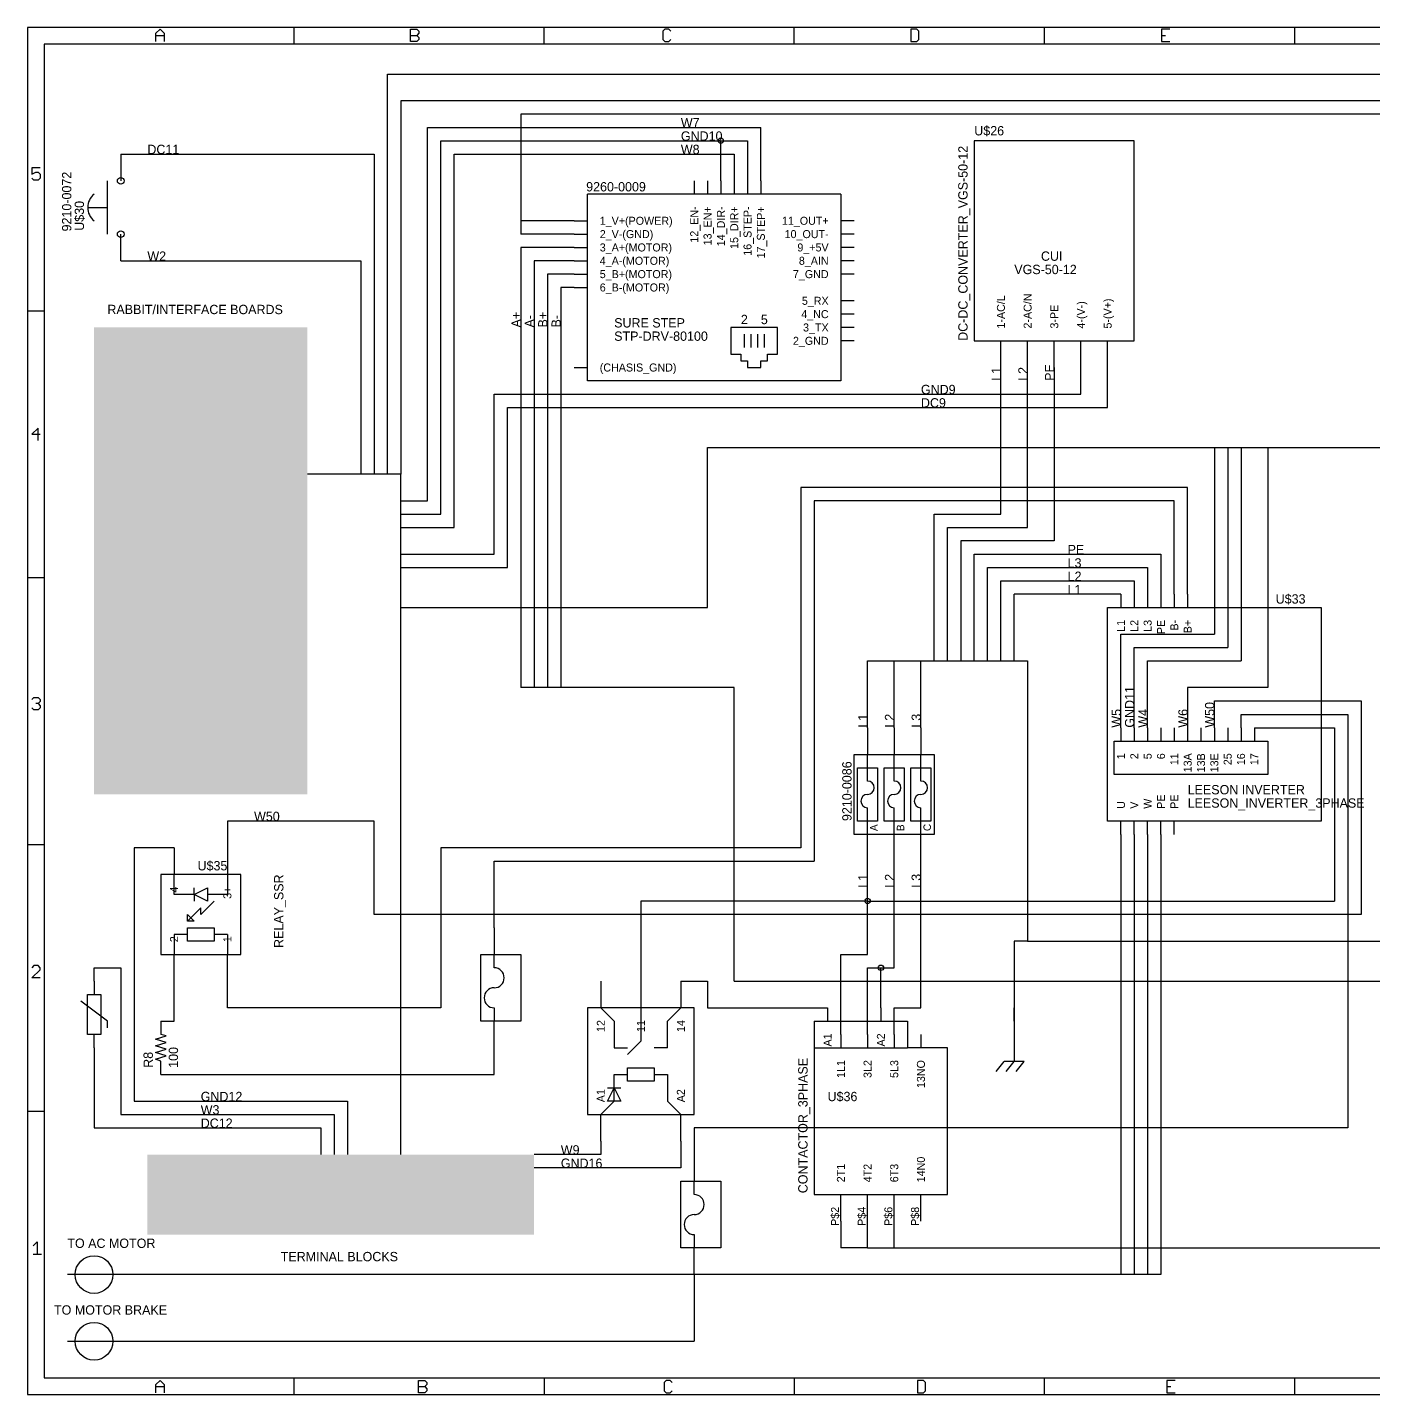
# Model space of a CAD drawing. Extents: x 0 to 387, y 0 to 260.
# Drawn here: x 0 to 256.4, y 0 to 260.4 of the extents above; entities that cross this region are included whole.
import ezdxf
from ezdxf.enums import TextEntityAlignment as Align

# ---------------------------------------------------------------- set-up
doc = ezdxf.new("R2010")
doc.units = 0
for name, color, linetype in [('91', 94, 'CONTINUOUS'), ('92', 174, 'CONTINUOUS'), ('94', 14, 'CONTINUOUS'), ('95', 251, 'CONTINUOUS'), ('96', 251, 'CONTINUOUS')]:
    doc.layers.add(name, color=color, linetype=linetype)

# ---------------------------------------------------------------- blocks, each defined once
blk = doc.blocks.new('RECT')
blk.add_solid([(-0.5, -0.5), (0.5, -0.5), (-0.5, 0.5), (0.5, 0.5)])

msp = doc.modelspace()

# ---------------------------------------------------------------- linework, layer by layer
at = {"layer": '91'}
for p, q in [((68.58, 175.26), (68.58, 251.46)), ((68.58, 251.46), (365.76, 251.46)), ((355.6, 246.38), (71.12, 246.38)), ((71.12, 246.38), (71.12, 175.26)), ((76.2, 170.18), (76.2, 241.3)), ((76.2, 241.3), (139.7, 241.3)), ((139.7, 231.14), (139.7, 241.3)), ((78.74, 167.64), (78.74, 238.76)), ((78.74, 238.76), (132.08, 238.76)), ((132.08, 238.76), (137.16, 238.76)), ((132.08, 231.14), (132.08, 238.76)), ((137.16, 238.76), (137.16, 231.14)), ((17.78, 236.22), (66.04, 236.22)), ((66.04, 236.22), (66.04, 175.26)), ((81.28, 165.1), (81.28, 236.22)), ((81.28, 236.22), (134.62, 236.22)), ((134.62, 236.22), (134.62, 231.14)), ((104.14, 223.52), (93.98, 223.52)), ((104.14, 220.98), (93.98, 220.98)), ((104.14, 218.44), (93.98, 218.44)), ((93.98, 218.44), (93.98, 134.62)), ((17.78, 215.9), (63.5, 215.9)), ((63.5, 215.9), (63.5, 175.26)), ((104.14, 215.9), (96.52, 215.9)), ((96.52, 215.9), (96.52, 134.62)), ((104.14, 213.36), (99.06, 213.36)), ((99.06, 213.36), (99.06, 134.62)), ((104.14, 210.82), (101.6, 210.82)), ((101.6, 210.82), (101.6, 134.62)), ((185.42, 167.64), (185.42, 195.58)), ((190.5, 165.1), (190.5, 195.58)), ((195.58, 195.58), (195.58, 162.56)), ((200.66, 190.5), (200.66, 195.58)), ((205.74, 187.96), (205.74, 195.58)), ((88.9, 160.02), (88.9, 190.5)), ((88.9, 190.5), (200.66, 190.5)), ((91.44, 157.48), (91.44, 187.96)), ((91.44, 187.96), (205.74, 187.96)), ((226.06, 180.34), (226.06, 144.78)), ((228.6, 180.34), (228.6, 142.24)), ((231.14, 180.34), (231.14, 139.7)), ((236.22, 180.34), (236.22, 134.62)), ((220.98, 172.72), (147.32, 172.72)), ((147.32, 172.72), (147.32, 104.14)), ((220.98, 152.4), (220.98, 172.72)), ((71.12, 170.18), (76.2, 170.18)), ((218.44, 170.18), (149.86, 170.18)), ((149.86, 170.18), (149.86, 101.6)), ((218.44, 152.4), (218.44, 170.18)), ((71.12, 167.64), (78.74, 167.64)), ((172.72, 139.7), (172.72, 167.64)), ((172.72, 167.64), (185.42, 167.64)), ((71.12, 165.1), (81.28, 165.1)), ((175.26, 139.7), (175.26, 165.1)), ((175.26, 165.1), (190.5, 165.1)), ((195.58, 162.56), (177.8, 162.56)), ((177.8, 162.56), (177.8, 139.7)), ((71.12, 160.02), (88.9, 160.02)), ((180.34, 139.7), (180.34, 160.02)), ((180.34, 160.02), (215.9, 160.02)), ((215.9, 160.02), (215.9, 152.4)), ((71.12, 157.48), (91.44, 157.48)), ((182.88, 139.7), (182.88, 157.48)), ((182.88, 157.48), (213.36, 157.48)), ((213.36, 157.48), (213.36, 152.4)), ((185.42, 139.7), (185.42, 154.94)), ((185.42, 154.94), (210.82, 154.94)), ((210.82, 154.94), (210.82, 152.4)), ((208.28, 152.4), (187.96, 152.4)), ((187.96, 139.7), (187.96, 152.4)), ((208.28, 127), (208.28, 144.78)), ((208.28, 144.78), (226.06, 144.78)), ((210.82, 127), (210.82, 142.24)), ((210.82, 142.24), (228.6, 142.24)), ((160.02, 127), (160.02, 139.7)), ((165.1, 127), (165.1, 139.7)), ((170.18, 127), (170.18, 139.7)), ((213.36, 127), (213.36, 139.7)), ((213.36, 139.7), (231.14, 139.7)), ((236.22, 134.62), (220.98, 134.62)), ((220.98, 134.62), (220.98, 127)), ((226.06, 127), (226.06, 132.08)), ((226.06, 132.08), (254, 132.08)), ((254, 132.08), (254, 91.44)), ((231.14, 127), (231.14, 129.54)), ((231.14, 129.54), (251.46, 129.54)), ((251.46, 129.54), (251.46, 50.8)), ((233.68, 127), (248.92, 127)), ((248.92, 127), (248.92, 93.98)), ((66.04, 109.22), (38.1, 109.22)), ((38.1, 109.22), (38.1, 104.14)), ((66.04, 91.44), (66.04, 109.22)), ((208.28, 106.68), (208.28, 22.86)), ((210.82, 106.68), (210.82, 22.86)), ((213.36, 106.68), (213.36, 22.86)), ((215.9, 106.68), (215.9, 22.86)), ((27.94, 104.14), (20.32, 104.14)), ((20.32, 104.14), (20.32, 55.88)), ((147.32, 104.14), (78.74, 104.14)), ((78.74, 104.14), (78.74, 73.66)), ((88.9, 88.9), (88.9, 101.6)), ((88.9, 101.6), (149.86, 101.6)), ((160.02, 93.98), (160.02, 101.6)), ((165.1, 81.28), (165.1, 101.6)), ((170.18, 73.66), (170.18, 101.6)), ((160.02, 93.98), (116.84, 93.98)), ((116.84, 93.98), (116.84, 78.74)), ((160.02, 83.82), (160.02, 93.98)), ((160.02, 93.98), (248.92, 93.98)), ((254, 91.44), (66.04, 91.44)), ((190.5, 86.36), (187.96, 86.36)), ((187.96, 86.36), (187.96, 73.66)), ((154.94, 68.58), (154.94, 83.82)), ((154.94, 83.82), (160.02, 83.82)), ((12.7, 78.74), (12.7, 81.28)), ((12.7, 81.28), (17.78, 81.28)), ((17.78, 81.28), (17.78, 53.34)), ((160.02, 68.58), (160.02, 81.28)), ((160.02, 81.28), (162.56, 81.28)), ((162.56, 81.28), (165.1, 81.28)), ((162.56, 73.66), (162.56, 81.28)), ((27.94, 71.12), (27.94, 78.74)), ((38.1, 73.66), (38.1, 78.74)), ((124.46, 78.74), (129.54, 78.74)), ((129.54, 78.74), (129.54, 73.66)), ((78.74, 73.66), (38.1, 73.66)), ((129.54, 73.66), (152.4, 73.66)), ((165.1, 68.58), (165.1, 73.66)), ((165.1, 73.66), (170.18, 73.66)), ((187.96, 73.66), (187.96, 66.04)), ((187.96, 71.12), (187.96, 73.66)), ((25.4, 71.12), (27.94, 71.12)), ((12.7, 66.04), (12.7, 50.8)), ((88.9, 60.96), (88.9, 66.04)), ((25.4, 60.96), (88.9, 60.96)), ((20.32, 55.88), (60.96, 55.88)), ((60.96, 55.88), (60.96, 45.72)), ((17.78, 53.34), (58.42, 53.34)), ((58.42, 53.34), (58.42, 45.72)), ((12.7, 50.8), (55.88, 50.8)), ((55.88, 50.8), (55.88, 45.72)), ((251.46, 50.8), (127, 50.8)), ((127, 50.8), (127, 45.72)), ((109.22, 48.26), (109.22, 45.72)), ((124.46, 48.26), (124.46, 43.18)), ((109.22, 45.72), (96.52, 45.72)), ((124.46, 43.18), (96.52, 43.18)), ((154.94, 33.02), (154.94, 27.94)), ((160.02, 27.94), (160.02, 33.02)), ((165.1, 27.94), (165.1, 33.02)), ((160.02, 27.94), (154.94, 27.94)), ((127, 22.86), (127, 10.16))]:
    msp.add_line(p, q, dxfattribs=at)
for centre in [(132.08, 238.76), (160.02, 93.98), (162.56, 81.28)]:
    msp.add_circle(centre, 0.508, dxfattribs=at)
at = {"layer": '92'}
for p, q in [((259.08, 243.84), (93.98, 243.84)), ((93.98, 243.84), (93.98, 220.98)), ((129.54, 149.86), (129.54, 180.34)), ((129.54, 180.34), (358.14, 180.34)), ((71.12, 175.26), (53.34, 175.26)), ((71.12, 149.86), (71.12, 175.26)), ((71.12, 45.72), (71.12, 149.86)), ((71.12, 149.86), (129.54, 149.86)), ((160.02, 139.7), (190.5, 139.7)), ((190.5, 139.7), (190.5, 86.36)), ((134.62, 134.62), (93.98, 134.62)), ((134.62, 78.74), (134.62, 134.62)), ((190.5, 86.36), (355.6, 86.36)), ((134.62, 78.74), (358.14, 78.74)), ((160.02, 27.94), (378.46, 27.94)), ((215.9, 22.86), (7.62, 22.86)), ((7.62, 10.16), (127, 10.16))]:
    msp.add_line(p, q, dxfattribs=at)
at = {"layer": '94'}
for p, q in [((50.8, 260.35), (0, 260.35)), ((0, 260.35), (0, 206.375)), ((98.425, 260.35), (50.8, 260.35)), ((50.8, 257.175), (50.8, 260.35)), ((146.05, 260.35), (98.425, 260.35)), ((98.425, 257.175), (98.425, 260.35)), ((193.675, 260.35), (146.05, 260.35)), ((146.05, 257.175), (146.05, 260.35)), ((241.3, 260.35), (193.675, 260.35)), ((193.675, 260.35), (193.675, 257.175)), ((288.925, 260.35), (241.3, 260.35)), ((241.3, 260.35), (241.3, 257.175)), ((24.4856, 259.2168), (25.2652, 259.9964)), ((24.4856, 257.6576), (24.4856, 259.2168)), ((24.4856, 258.827), (26.0448, 258.827)), ((25.2652, 259.9964), (26.0448, 259.2168)), ((26.0448, 259.2168), (26.0448, 257.6576)), ((72.9996, 257.6576), (72.9996, 259.9964)), ((72.9996, 259.9964), (74.169, 259.9964)), ((72.9996, 258.827), (74.169, 258.827)), ((74.169, 259.9964), (74.5588, 259.6066)), ((74.5588, 259.2168), (74.169, 258.827)), ((74.169, 258.827), (74.5588, 258.4372)), ((74.5588, 258.0474), (74.169, 257.6576)), ((74.5588, 259.6066), (74.5588, 259.2168)), ((74.5588, 258.4372), (74.5588, 258.0474)), ((121.3954, 259.9964), (121.0056, 259.6066)), ((121.0056, 259.6066), (121.0056, 258.0474)), ((121.0056, 258.0474), (121.3954, 257.6576)), ((122.175, 259.9964), (121.3954, 259.9964)), ((122.5648, 259.6066), (122.175, 259.9964)), ((122.175, 257.6576), (122.5648, 258.0474)), ((168.2496, 259.9964), (168.2496, 257.6576)), ((169.419, 259.9964), (168.2496, 259.9964)), ((169.8088, 259.6066), (169.419, 259.9964)), ((169.419, 257.6576), (169.8088, 258.0474)), ((169.8088, 258.0474), (169.8088, 259.6066)), ((217.5608, 259.9964), (216.0016, 259.9964)), ((216.0016, 259.9964), (216.0016, 257.6576)), ((216.0016, 258.827), (216.7812, 258.827)), ((50.8, 257.175), (3.175, 257.175)), ((3.175, 257.175), (3.175, 206.375)), ((98.425, 257.175), (50.8, 257.175)), ((74.169, 257.6576), (72.9996, 257.6576)), ((146.05, 257.175), (98.425, 257.175)), ((121.3954, 257.6576), (122.175, 257.6576)), ((193.675, 257.175), (146.05, 257.175)), ((168.2496, 257.6576), (169.419, 257.6576)), ((241.3, 257.175), (193.675, 257.175)), ((216.0016, 257.6576), (217.5608, 257.6576)), ((288.925, 257.175), (241.3, 257.175)), ((180.34, 238.76), (180.34, 200.66)), ((210.82, 238.76), (180.34, 238.76)), ((210.82, 200.66), (210.82, 238.76)), ((17.78, 236.22), (17.78, 231.14)), ((2.4228, 233.5804), (0.8636, 233.5804)), ((0.8636, 233.5804), (0.8636, 232.411)), ((0.8636, 232.411), (1.6432, 232.8008)), ((1.6432, 232.8008), (2.033, 232.8008)), ((2.033, 232.8008), (2.4228, 232.411)), ((2.4228, 232.411), (2.4228, 231.6314)), ((1.2534, 231.2416), (0.8636, 231.6314)), ((2.033, 231.2416), (1.2534, 231.2416)), ((2.4228, 231.6314), (2.033, 231.2416)), ((15.24, 226.06), (15.24, 231.14)), ((127, 231.14), (127, 228.6)), ((129.54, 231.14), (129.54, 228.6)), ((132.08, 231.14), (132.08, 228.6)), ((134.62, 231.14), (134.62, 228.6)), ((137.16, 231.14), (137.16, 228.6)), ((139.7, 231.14), (139.7, 228.6)), ((106.68, 193.04), (106.68, 228.6)), ((154.94, 228.6), (106.68, 228.6)), ((154.94, 228.6), (154.94, 193.04)), ((11.43, 226.06), (15.24, 226.06)), ((15.24, 220.98), (15.24, 226.06)), ((104.14, 223.52), (106.68, 223.52)), ((157.48, 223.52), (154.94, 223.52)), ((17.78, 215.9), (17.78, 220.98)), ((104.14, 220.98), (106.68, 220.98)), ((157.48, 220.98), (154.94, 220.98)), ((104.14, 218.44), (106.68, 218.44)), ((157.48, 218.44), (154.94, 218.44)), ((104.14, 215.9), (106.68, 215.9)), ((157.48, 215.9), (154.94, 215.9)), ((104.14, 213.36), (106.68, 213.36)), ((157.48, 213.36), (154.94, 213.36)), ((104.14, 210.82), (106.68, 210.82)), ((0, 206.375), (0, 155.575)), ((0, 206.375), (3.175, 206.375)), ((3.175, 206.375), (3.175, 155.575)), ((157.48, 208.28), (154.94, 208.28)), ((157.48, 205.74), (154.94, 205.74)), ((133.985, 203.2), (133.985, 198.12)), ((142.875, 203.2), (133.985, 203.2)), ((142.875, 198.12), (142.875, 203.2)), ((157.48, 203.2), (154.94, 203.2)), ((136.525, 201.93), (136.525, 199.39)), ((137.795, 201.93), (137.795, 199.39)), ((139.065, 201.93), (139.065, 199.39)), ((140.335, 201.93), (140.335, 199.39)), ((157.48, 200.66), (154.94, 200.66)), ((180.34, 200.66), (210.82, 200.66)), ((185.42, 195.58), (185.42, 200.66)), ((190.5, 195.58), (190.5, 200.66)), ((195.58, 195.58), (195.58, 200.66)), ((200.66, 195.58), (200.66, 200.66)), ((205.74, 195.58), (205.74, 200.66)), ((133.985, 198.12), (135.89, 198.12)), ((135.89, 198.12), (135.89, 196.85)), ((140.97, 196.85), (140.97, 198.12)), ((140.97, 198.12), (142.875, 198.12)), ((104.14, 195.58), (106.68, 195.58)), ((135.89, 196.85), (137.16, 196.85)), ((137.16, 196.85), (137.16, 195.58)), ((137.16, 195.58), (139.7, 195.58)), ((139.7, 195.58), (139.7, 196.85)), ((139.7, 196.85), (140.97, 196.85)), ((154.94, 193.04), (106.68, 193.04)), ((2.033, 184.0504), (0.8636, 182.881)), ((0.8636, 182.881), (2.4228, 182.881)), ((2.033, 181.7116), (2.033, 184.0504)), ((0, 155.575), (0, 104.775)), ((0, 155.575), (3.175, 155.575)), ((3.175, 155.575), (3.175, 104.775)), ((208.28, 152.4), (208.28, 149.86)), ((210.82, 152.4), (210.82, 149.86)), ((213.36, 152.4), (213.36, 149.86)), ((215.9, 152.4), (215.9, 149.86)), ((218.44, 152.4), (218.44, 149.86)), ((220.98, 152.4), (220.98, 149.86)), ((205.74, 149.86), (246.38, 149.86)), ((205.74, 109.22), (205.74, 149.86)), ((246.38, 149.86), (246.38, 109.22)), ((0.8636, 132.3526), (1.2534, 132.7424)), ((1.2534, 130.4036), (0.8636, 130.7934)), ((1.2534, 132.7424), (2.033, 132.7424)), ((2.033, 130.4036), (1.2534, 130.4036)), ((2.033, 131.573), (1.6432, 131.573)), ((2.033, 132.7424), (2.4228, 132.3526)), ((2.4228, 131.9628), (2.033, 131.573)), ((2.033, 131.573), (2.4228, 131.1832)), ((2.4228, 130.7934), (2.033, 130.4036)), ((2.4228, 132.3526), (2.4228, 131.9628)), ((2.4228, 131.1832), (2.4228, 130.7934)), ((160.02, 127), (160.02, 121.92)), ((165.1, 127), (165.1, 121.92)), ((170.18, 127), (170.18, 121.92)), ((208.28, 127), (208.28, 124.46)), ((210.82, 127), (210.82, 124.46)), ((213.36, 127), (213.36, 124.46)), ((215.9, 127), (215.9, 124.46)), ((218.44, 127), (218.44, 124.46)), ((220.98, 127), (220.98, 124.46)), ((223.52, 127), (223.52, 124.46)), ((226.06, 127), (226.06, 124.46)), ((228.6, 127), (228.6, 124.46)), ((231.14, 127), (231.14, 124.46)), ((233.68, 127), (233.68, 124.46)), ((207.01, 124.46), (236.22, 124.46)), ((207.01, 118.11), (207.01, 124.46)), ((236.22, 124.46), (236.22, 118.11)), ((157.48, 106.68), (157.48, 121.92)), ((157.48, 121.92), (160.02, 121.92)), ((160.02, 121.92), (167.64, 121.92)), ((160.02, 116.84), (160.02, 121.92)), ((165.1, 116.84), (165.1, 121.92)), ((165.1, 121.92), (172.72, 121.92)), ((170.18, 116.84), (170.18, 121.92)), ((172.72, 121.92), (172.72, 106.68)), ((158.115, 109.22), (158.115, 119.38)), ((158.115, 119.38), (161.925, 119.38)), ((161.925, 119.38), (161.925, 109.22)), ((163.195, 109.22), (163.195, 119.38)), ((163.195, 119.38), (167.005, 119.38)), ((167.005, 119.38), (167.005, 109.22)), ((168.275, 109.22), (168.275, 119.38)), ((168.275, 119.38), (172.085, 119.38)), ((172.085, 119.38), (172.085, 109.22)), ((236.22, 118.11), (207.01, 118.11)), ((160.02, 106.68), (160.02, 111.76)), ((165.1, 106.68), (165.1, 111.76)), ((170.18, 106.68), (170.18, 111.76)), ((161.925, 109.22), (158.115, 109.22)), ((167.005, 109.22), (163.195, 109.22)), ((172.085, 109.22), (168.275, 109.22)), ((246.38, 109.22), (205.74, 109.22)), ((208.28, 106.68), (208.28, 109.22)), ((210.82, 106.68), (210.82, 109.22)), ((213.36, 106.68), (213.36, 109.22)), ((215.9, 106.68), (215.9, 109.22)), ((218.44, 106.68), (218.44, 109.22)), ((0, 104.775), (0, 53.975)), ((0, 104.775), (3.175, 104.775)), ((3.175, 104.775), (3.175, 53.975)), ((160.02, 106.68), (157.48, 106.68)), ((167.64, 106.68), (160.02, 106.68)), ((160.02, 101.6), (160.02, 106.68)), ((172.72, 106.68), (165.1, 106.68)), ((165.1, 101.6), (165.1, 106.68)), ((170.18, 101.6), (170.18, 106.68)), ((27.94, 104.14), (27.94, 99.06)), ((38.1, 104.14), (38.1, 99.06)), ((27.94, 99.06), (25.4, 99.06)), ((25.4, 99.06), (25.4, 83.82)), ((38.1, 99.06), (27.94, 99.06)), ((27.94, 95.25), (27.94, 99.06)), ((40.64, 99.06), (38.1, 99.06)), ((38.1, 99.06), (38.1, 95.25)), ((40.64, 83.82), (40.64, 99.06)), ((31.75, 95.25), (34.29, 96.52)), ((31.75, 95.25), (31.75, 96.52)), ((34.29, 96.52), (34.29, 95.25)), ((31.75, 95.25), (27.94, 95.25)), ((34.29, 93.98), (31.75, 95.25)), ((31.75, 95.25), (31.75, 93.98)), ((35.56, 93.98), (33.02, 91.44)), ((38.1, 95.25), (34.29, 95.25)), ((34.29, 95.25), (34.29, 93.98)), ((33.02, 92.71), (30.48, 90.17)), ((30.48, 90.17), (30.48, 91.44)), ((30.48, 91.44), (31.75, 90.17)), ((33.02, 91.44), (33.02, 92.71)), ((31.75, 90.17), (30.48, 90.17)), ((30.48, 87.63), (30.48, 88.9)), ((30.48, 88.9), (35.56, 88.9)), ((35.56, 88.9), (35.56, 87.63)), ((88.9, 88.9), (88.9, 83.82)), ((30.48, 87.63), (27.94, 87.63)), ((27.94, 87.63), (27.94, 83.82)), ((30.48, 86.36), (30.48, 87.63)), ((35.56, 86.36), (30.48, 86.36)), ((38.1, 87.63), (35.56, 87.63)), ((35.56, 87.63), (35.56, 86.36)), ((38.1, 87.63), (38.1, 83.82)), ((25.4, 83.82), (27.94, 83.82)), ((27.94, 83.82), (38.1, 83.82)), ((27.94, 78.74), (27.94, 83.82)), ((38.1, 83.82), (40.64, 83.82)), ((38.1, 78.74), (38.1, 83.82)), ((86.36, 71.12), (86.36, 83.82)), ((86.36, 83.82), (88.9, 83.82)), ((88.9, 83.82), (93.98, 83.82)), ((88.9, 81.28), (88.9, 83.82)), ((93.98, 83.82), (93.98, 71.12)), ((1.2534, 81.6884), (0.8636, 81.2986)), ((0.8636, 79.3496), (2.4228, 80.9088)), ((2.033, 81.6884), (1.2534, 81.6884)), ((2.4228, 81.2986), (2.033, 81.6884)), ((2.4228, 80.9088), (2.4228, 81.2986)), ((2.4228, 79.3496), (0.8636, 79.3496)), ((12.7, 78.74), (12.7, 76.2)), ((109.22, 78.74), (109.22, 73.66)), ((116.84, 78.74), (116.84, 73.66)), ((124.46, 78.74), (124.46, 73.66)), ((11.43, 76.2), (13.97, 76.2)), ((11.43, 68.58), (11.43, 76.2)), ((13.97, 76.2), (13.97, 68.58)), ((15.24, 71.12), (10.16, 74.93)), ((88.9, 73.66), (88.9, 71.12)), ((106.68, 73.66), (106.68, 53.34)), ((109.22, 73.66), (106.68, 73.66)), ((116.84, 73.66), (109.22, 73.66)), ((109.22, 73.66), (111.76, 71.12)), ((124.46, 73.66), (116.84, 73.66)), ((116.84, 73.66), (116.84, 67.31)), ((121.92, 71.12), (124.46, 73.66)), ((127, 73.66), (124.46, 73.66)), ((127, 53.34), (127, 73.66)), ((152.4, 73.66), (152.4, 71.12)), ((162.56, 73.66), (162.56, 71.12)), ((15.24, 69.85), (15.24, 71.12)), ((25.4, 71.12), (25.4, 68.58)), ((88.9, 71.12), (86.36, 71.12)), ((93.98, 71.12), (88.9, 71.12)), ((88.9, 66.04), (88.9, 71.12)), ((111.76, 71.12), (111.76, 66.04)), ((121.92, 66.04), (121.92, 71.12)), ((149.86, 71.12), (149.86, 66.04)), ((149.86, 71.12), (167.64, 71.12)), ((167.64, 71.12), (167.64, 66.04)), ((13.97, 68.58), (11.43, 68.58)), ((12.7, 66.04), (12.7, 68.58)), ((24.384, 67.691), (26.416, 68.326)), ((26.416, 68.326), (25.4, 68.58)), ((154.94, 68.58), (154.94, 66.04)), ((160.02, 68.58), (160.02, 66.04)), ((165.1, 68.58), (165.1, 66.04)), ((170.18, 68.58), (170.18, 66.04)), ((26.416, 67.056), (24.384, 67.691)), ((24.384, 66.421), (26.416, 67.056)), ((26.416, 65.786), (24.384, 66.421)), ((24.384, 65.151), (26.416, 65.786)), ((26.416, 64.516), (24.384, 65.151)), ((111.76, 66.04), (114.3, 66.04)), ((116.84, 67.31), (114.3, 64.77)), ((121.92, 66.04), (119.38, 66.04)), ((149.86, 66.04), (149.86, 38.1)), ((149.86, 66.04), (167.64, 66.04)), ((175.26, 66.04), (167.64, 66.04)), ((175.26, 38.1), (175.26, 66.04)), ((187.96, 66.04), (187.96, 63.5)), ((24.384, 63.881), (26.416, 64.516)), ((25.4, 63.5), (24.384, 63.881)), ((25.4, 60.96), (25.4, 63.5)), ((184.531, 61.5188), (186.055, 63.4492)), ((186.055, 63.5), (189.865, 63.5)), ((186.436, 61.5188), (187.96, 63.4492)), ((188.341, 61.5188), (189.865, 63.4492)), ((111.76, 58.42), (111.76, 60.96)), ((111.76, 60.96), (114.3, 60.96)), ((114.3, 60.96), (114.3, 62.23)), ((114.3, 62.23), (119.38, 62.23)), ((114.3, 59.69), (114.3, 60.96)), ((119.38, 62.23), (119.38, 60.96)), ((119.38, 60.96), (119.38, 59.69)), ((119.38, 60.96), (121.92, 60.96)), ((121.92, 60.96), (121.92, 55.88)), ((110.49, 55.88), (111.76, 58.42)), ((110.49, 58.42), (113.03, 58.42)), ((111.76, 55.88), (111.76, 58.42)), ((111.76, 58.42), (113.03, 55.88)), ((119.38, 59.69), (114.3, 59.69)), ((109.22, 53.34), (111.76, 55.88)), ((111.76, 55.88), (110.49, 55.88)), ((113.03, 55.88), (111.76, 55.88)), ((121.92, 55.88), (124.46, 53.34)), ((0, 53.975), (0, 0)), ((0, 53.975), (3.175, 53.975)), ((3.175, 53.975), (3.175, 3.175)), ((106.68, 53.34), (109.22, 53.34)), ((109.22, 53.34), (124.46, 53.34)), ((109.22, 48.26), (109.22, 53.34)), ((124.46, 53.34), (127, 53.34)), ((124.46, 48.26), (124.46, 53.34)), ((127, 45.72), (127, 40.64)), ((124.46, 27.94), (124.46, 40.64)), ((124.46, 40.64), (127, 40.64)), ((127, 40.64), (132.08, 40.64)), ((127, 38.1), (127, 40.64)), ((132.08, 40.64), (132.08, 27.94)), ((149.86, 38.1), (175.26, 38.1)), ((154.94, 33.02), (154.94, 38.1)), ((160.02, 33.02), (160.02, 38.1)), ((165.1, 33.02), (165.1, 38.1)), ((170.18, 33.02), (170.18, 38.1)), ((1.1176, 28.3308), (1.8972, 29.1104)), ((1.8972, 29.1104), (1.8972, 26.7716)), ((127, 30.48), (127, 27.94)), ((1.1176, 26.7716), (2.6768, 26.7716)), ((127, 27.94), (124.46, 27.94)), ((132.08, 27.94), (127, 27.94)), ((127, 22.86), (127, 27.94)), ((3.175, 3.175), (50.8, 3.175)), ((24.4856, 1.9148), (25.2652, 2.6944)), ((25.2652, 2.6944), (26.0448, 1.9148)), ((50.8, 3.175), (98.425, 3.175)), ((50.8, 0), (50.8, 3.175)), ((74.5236, 0.3556), (74.5236, 2.6944)), ((74.5236, 2.6944), (75.693, 2.6944)), ((75.693, 2.6944), (76.0828, 2.3046)), ((98.425, 3.175), (146.05, 3.175)), ((98.425, 3.175), (98.425, 0)), ((121.6494, 2.6944), (121.2596, 2.3046)), ((122.429, 2.6944), (121.6494, 2.6944)), ((122.8188, 2.3046), (122.429, 2.6944)), ((146.05, 3.175), (193.675, 3.175)), ((146.05, 3.175), (146.05, 0)), ((169.5196, 2.6944), (169.5196, 0.3556)), ((170.689, 2.6944), (169.5196, 2.6944)), ((171.0788, 2.3046), (170.689, 2.6944)), ((193.675, 3.175), (241.3, 3.175)), ((193.675, 3.175), (193.675, 0)), ((218.5768, 2.6944), (217.0176, 2.6944)), ((217.0176, 2.6944), (217.0176, 0.3556)), ((241.3, 3.175), (288.925, 3.175)), ((241.3, 3.175), (241.3, 0)), ((0, 0), (50.8, 0)), ((24.4856, 0.3556), (24.4856, 1.9148)), ((24.4856, 1.525), (26.0448, 1.525)), ((26.0448, 1.9148), (26.0448, 0.3556)), ((50.8, 0), (98.425, 0)), ((74.5236, 1.525), (75.693, 1.525)), ((75.693, 0.3556), (74.5236, 0.3556)), ((76.0828, 1.9148), (75.693, 1.525)), ((75.693, 1.525), (76.0828, 1.1352)), ((76.0828, 0.7454), (75.693, 0.3556)), ((76.0828, 2.3046), (76.0828, 1.9148)), ((76.0828, 1.1352), (76.0828, 0.7454)), ((98.425, 0), (146.05, 0)), ((121.2596, 2.3046), (121.2596, 0.7454)), ((121.2596, 0.7454), (121.6494, 0.3556)), ((121.6494, 0.3556), (122.429, 0.3556)), ((122.429, 0.3556), (122.8188, 0.7454)), ((146.05, 0), (193.675, 0)), ((169.5196, 0.3556), (170.689, 0.3556)), ((170.689, 0.3556), (171.0788, 0.7454)), ((171.0788, 0.7454), (171.0788, 2.3046)), ((193.675, 0), (241.3, 0)), ((217.0176, 1.525), (217.7972, 1.525)), ((217.0176, 0.3556), (218.5768, 0.3556)), ((241.3, 0), (288.925, 0))]:
    msp.add_line(p, q, dxfattribs=at)
for centre, radius in [((17.78, 231.14), 0.635), ((17.78, 220.98), 0.635), ((12.7, 22.86), 3.5921), ((12.7, 10.16), 3.5921)]:
    msp.add_circle(centre, radius, dxfattribs=at)
for centre, radius, start, end in [((14.7637, 226.06), 3.2727, 129.0932, 230.9068), ((160.02, 115.57), 1.27, 270, 90), ((165.1, 115.57), 1.27, 270, 90), ((170.18, 115.57), 1.27, 270, 90), ((160.02, 113.03), 1.27, 90, 270), ((165.1, 113.03), 1.27, 90, 270), ((170.18, 113.03), 1.27, 90, 270), ((88.9, 79.375), 1.905, 270, 90), ((88.9, 75.565), 1.905, 90, 270), ((127, 36.195), 1.905, 270, 90), ((127, 32.385), 1.905, 90, 270)]:
    msp.add_arc(centre, radius, start, end, dxfattribs=at)

# ---------------------------------------------------------------- block references
for p, xscale, yscale in [((33.02, 158.75), 40.64, 88.9), ((59.69, 38.1), 73.66, 15.24)]:
    msp.add_blockref('RECT', p, dxfattribs=dict(at, xscale=xscale, yscale=yscale))

# ---------------------------------------------------------------- texts
for s, p in [('W7', (124.46, 241.3)), ('GND10', (124.46, 238.76)), ('U$26', (180.34, 239.776)), ('DC11', (22.86, 236.22)), ('W8', (124.46, 236.22)), ('W2', (22.86, 215.9)), ('CUI', (193.04, 215.9)), ('VGS-50-12', (187.96, 213.36)), ('RABBIT/INTERFACE BOARDS', (15.24, 205.74)), ('SURE STEP ', (111.76, 203.2)), ('2', (135.89, 203.835)), ('5', (139.7, 203.835)), ('STP-DRV-80100', (111.76, 200.66)), ('GND9', (170.18, 190.5)), ('DC9', (170.18, 187.96)), ('PE', (198.12, 160.02)), ('L3', (198.12, 157.48)), ('L2', (198.12, 154.94)), ('L1', (198.12, 152.4)), ('U$33', (237.744, 150.622)), ('LEESON INVERTER', (220.98, 114.3)), ('W50', (43.18, 109.22)), ('GND12', (33.02, 55.88)), ('U$36', (152.4, 55.88)), ('W3', (33.02, 53.34)), ('DC12', (33.02, 50.8)), ('W9', (101.6, 45.72)), ('GND16', (101.6, 43.18)), ('TO AC MOTOR', (7.62, 27.94)), ('TERMINAL BLOCKS', (48.26, 25.4)), ('TO MOTOR BRAKE', (5.08, 15.24))]:
    msp.add_text(s, height=1.778, dxfattribs=at).set_placement(p)
for s, height, p in [('DC-DC_CONVERTER_VGS-50-12', 1.778, (179.07, 200.66)), ('A+', 1.778, (93.98, 203.2)), ('B+', 1.778, (99.06, 203.2)), ('A-', 1.778, (96.52, 203.2)), ('B-', 1.778, (101.6, 203.2)), ('L1', 1.778, (185.42, 193.04)), ('L2', 1.778, (190.5, 193.04)), ('PE', 1.778, (195.58, 193.04)), ('GND11', 1.778, (210.82, 127)), ('W5', 1.778, (208.28, 127)), ('W4', 1.778, (213.36, 127)), ('W6', 1.778, (220.98, 127)), ('W50', 1.778, (226.06, 127)), ('L1', 1.778, (160.02, 127)), ('L2', 1.778, (165.1, 127)), ('L3', 1.778, (170.18, 127)), ('A', 1.4224, (161.925, 107.315)), ('B', 1.4224, (167.005, 107.315)), ('C', 1.4224, (172.085, 107.315)), ('L1', 1.778, (160.02, 96.52)), ('L2', 1.778, (165.1, 96.52)), ('L3', 1.778, (170.18, 96.52)), ('CONTACTOR_3PHASE', 1.778, (148.59, 38.354))]:
    msp.add_text(s, height=height, rotation=90, dxfattribs=at).set_placement(p)
msp.add_text('U$35', height=1.778, dxfattribs=at).set_placement((38.1, 101.6), align=Align.TOP_RIGHT)
msp.add_text('RELAY_SSR', height=1.778, rotation=90, dxfattribs=at).set_placement((46.99, 99.06), align=Align.TOP_RIGHT)
at = {"layer": '95'}
for s, height, p in [('U$30', 1.778, (10.795, 221.615)), ('1-AC/L', 1.524, (186.182, 202.9968)), ('2-AC/N', 1.524, (191.262, 202.9968)), ('5-(V+)', 1.524, (206.502, 202.9968)), ('3-PE', 1.524, (196.342, 202.9968)), ('4-(V-)', 1.524, (201.422, 202.9968)), ('U', 1.524, (209.042, 111.5568)), ('V', 1.524, (211.582, 111.5568)), ('W', 1.524, (214.122, 111.5568)), ('PE', 1.524, (216.662, 111.5568)), ('PE', 1.524, (219.202, 111.5568)), ('2', 1.524, (28.702, 86.1568)), ('1', 1.524, (38.862, 86.1568)), ('R8', 1.778, (23.9014, 62.23)), ('A1', 1.524, (109.982, 55.6768)), ('A2', 1.524, (125.222, 55.6768)), ('14N0', 1.524, (170.942, 40.4368)), ('2T1', 1.524, (155.702, 40.4368)), ('4T2', 1.524, (160.782, 40.4368)), ('6T3', 1.524, (165.862, 40.4368))]:
    msp.add_text(s, height=height, rotation=90, dxfattribs=at).set_placement(p)
for s, p in [('1_V+(POWER)', (109.0168, 222.758)), ('2_V-(GND)', (109.0168, 220.218)), ('3_A+(MOTOR)', (109.0168, 217.678)), ('4_A-(MOTOR)', (109.0168, 215.138)), ('5_B+(MOTOR)', (109.0168, 212.598)), ('6_B-(MOTOR)', (109.0168, 210.058)), ('(CHASIS_GND)', (109.0168, 194.818))]:
    msp.add_text(s, height=1.524, dxfattribs=at).set_placement(p)
for s, p in [('12_EN-', (126.238, 226.2632)), ('13_EN+', (128.778, 226.2632)), ('14_DIR-', (131.318, 226.2632)), ('15_DIR+', (133.858, 226.2632)), ('16_STEP-', (136.398, 226.2632)), ('17_STEP+', (138.938, 226.2632)), ('L1', (207.518, 147.5232)), ('L2', (210.058, 147.5232)), ('L3', (212.598, 147.5232)), ('PE', (215.138, 147.5232)), ('B-', (217.678, 147.5232)), ('B+', (220.218, 147.5232)), ('1', (207.518, 122.1232)), ('2', (210.058, 122.1232)), ('5', (212.598, 122.1232)), ('6', (215.138, 122.1232)), ('11', (217.678, 122.1232)), ('13A', (220.218, 122.1232)), ('13B', (222.758, 122.1232)), ('13E', (225.298, 122.1232)), ('25', (227.838, 122.1232)), ('16', (230.378, 122.1232)), ('17', (232.918, 122.1232)), ('4', (27.178, 96.7232)), ('3+', (37.338, 96.7232)), ('12', (108.458, 71.3232)), ('11', (116.078, 71.3232)), ('14', (123.698, 71.3232)), ('A1', (151.638, 68.7832)), ('A2', (161.798, 68.7832)), ('1L1', (154.178, 63.7032)), ('3L2', (159.258, 63.7032)), ('5L3', (164.338, 63.7032)), ('13NO', (169.418, 63.7032))]:
    msp.add_text(s, height=1.524, rotation=90, dxfattribs=at).set_placement(p, align=Align.TOP_RIGHT)
for s, p in [('11_OUT+', (152.6032, 224.282)), ('10_OUT-', (152.6032, 221.742)), ('9_+5V', (152.6032, 219.202)), ('8_AIN', (152.6032, 216.662)), ('7_GND', (152.6032, 214.122)), ('5_RX', (152.6032, 209.042)), ('4_NC', (152.6032, 206.502)), ('3_TX', (152.6032, 203.962)), ('2_GND', (152.6032, 201.422))]:
    msp.add_text(s, height=1.524, dxfattribs=at).set_placement(p, align=Align.TOP_RIGHT)
for s, p in [('P$2', (154.5844, 35.7632)), ('P$4', (159.6644, 35.7632)), ('P$6', (164.7444, 35.7632)), ('P$8', (169.8244, 35.7632))]:
    msp.add_text(s, height=1.524, rotation=90, dxfattribs=at).set_placement(p, align=Align.RIGHT)
at = {"layer": '96'}
for s, p in [('9210-0072', (8.382, 221.488)), ('9210-0086', (156.972, 109.22)), ('100', (28.702, 62.23))]:
    msp.add_text(s, height=1.778, rotation=90, dxfattribs=at).set_placement(p)
for s, p in [('9260-0009', (106.426, 229.108)), ('LEESON_INVERTER_3PHASE', (220.98, 111.76))]:
    msp.add_text(s, height=1.778, dxfattribs=at).set_placement(p)

doc.saveas('drawing.dxf')
